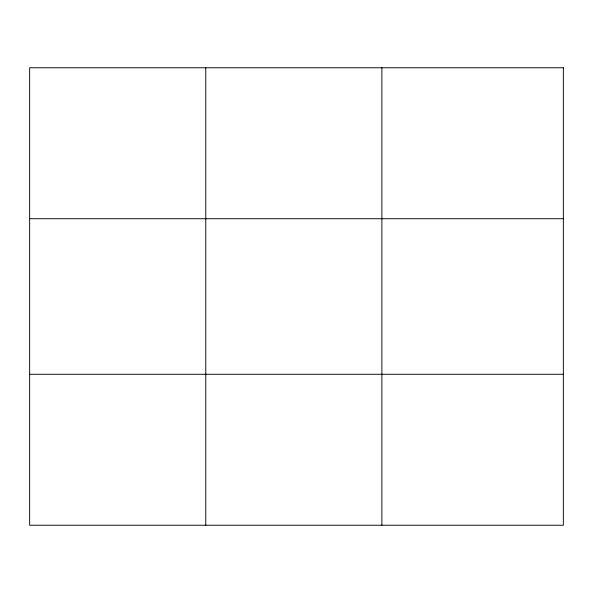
<?xml version="1.0" encoding="UTF-8"?>
<svg xmlns="http://www.w3.org/2000/svg" width="593" height="593" viewBox="0 0 593 593"><rect width="100%" height="100%" fill="white"/><g stroke="black" fill="none" stroke-linecap="round" stroke-linejoin="round"><path stroke-width="0.89" d="M205.771 67.765L205.771 525.235M381.892 67.765L381.892 525.235M29.65 218.728L563.35 218.728M29.65 374.272L563.35 374.272M563.35 67.765L563.35 525.235L29.65 525.235L29.65 67.765L563.35 67.765"/></g></svg>
